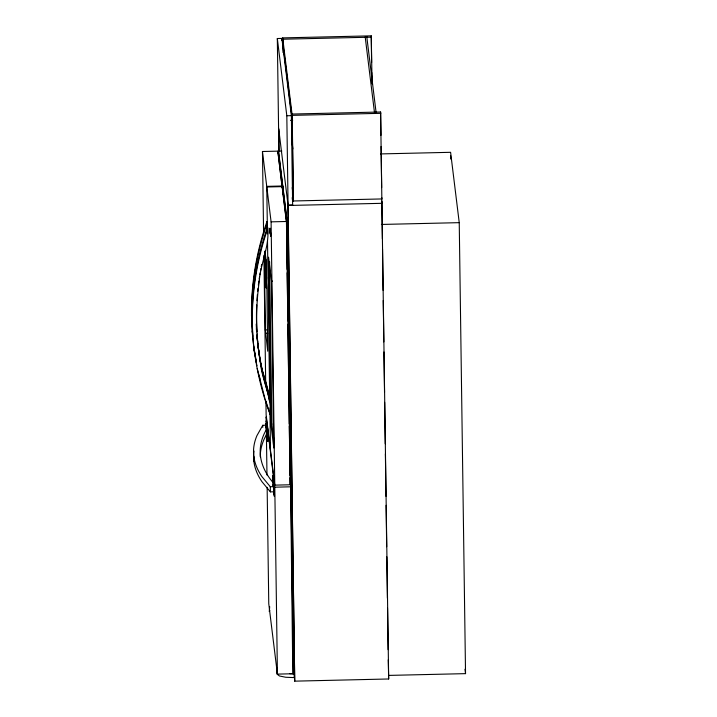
<?xml version="1.0" encoding="UTF-8"?>
<svg xmlns="http://www.w3.org/2000/svg" width="717" height="717" viewBox="0 0 717 717"><rect width="100%" height="100%" fill="white"/><g stroke="black" fill="none" stroke-linecap="round" stroke-linejoin="round"><path stroke-width="1.08" d="M264.734 261.033L264.681 259.572M264.905 264.725L264.842 263.256L264.896 264.663M264.752 258.344L264.69 256.767M265.129 260.612L265.2 262.467L265.066 259.231M265.586 275.534L265.514 274.136L265.586 275.149M265.711 264.555L265.774 267.181C265.693 264.358 265.586 262.099 265.801 263.784M265.935 278.519L265.89 277.058L265.953 278.671M265.792 263.668L265.81 263.193M266.177 264.179L266.159 263.238L266.124 263.731M266.392 271.286L266.276 268.391L266.365 269.807M266.312 265.451L266.186 263.148M266.41 275.095L266.303 273.491L266.348 274.71M266.357 271.994C266.267 270.157 266.733 276.117 266.213 270.264M266.5 278.205L266.482 277.622L266.536 279.146L264.654 263.426M264.833 259.455L264.698 255.369M264.654 257.968L264.582 256.901L265.003 259.204M264.69 257.869L264.555 256.561L264.636 257.842M264.681 256.632L264.609 256.121L264.645 257.555M264.743 256.247L264.627 254.669L264.725 256.363M264.69 263.022L264.725 262.099L264.779 263.856M264.824 259.249L264.77 258.909M264.707 264.403L264.824 263.775L264.905 264.806M265.586 275.355L265.38 273.052L265.433 274.279M266.24 268.149L266.195 267.298L266.348 271.851C266.231 270.255 266.527 273.921 266.41 272.048M266.348 275.149L266.437 277.64M266.509 277.846L266.339 275.265L266.491 278.071L266.482 277.533M266.357 274.539L266.339 273.894L266.392 275.032L266.374 273.849L266.33 275.238M266.294 271.322L266.24 271.026M266.365 269.332L266.267 268.409M266.455 274.835L266.383 273.993L266.437 277.694M266.428 272.532L266.437 272.236M270.228 230.032L270.228 231.941L270.246 230.193M264.77 263.264L264.707 261.669L264.842 263.22M264.743 257.582L264.645 256.363L264.591 257.412M265.191 260.71C265.138 264.573 265.209 255.682 265.236 258.81M265.765 263.417L265.792 263.39M266.249 269.673L266.383 271.205M266.374 269.628L266.285 268.373M266.365 275.292L266.428 277.094M264.806 262.422L264.842 263.166M266.285 269.753L266.374 270.99L266.213 270.443M265.138 258.595L265.218 258.478M264.743 262.359L264.806 262.942L264.707 261.768L264.887 264.698L264.582 254.203M266.321 276.359L266.392 276.923M266.33 275.615L266.437 276.493L266.365 275.911M264.824 263.686L264.869 264.421L264.833 263.847M266.383 274.754L266.374 274.019M264.645 255.485L264.663 254.965L264.743 256.041L264.564 254.374M265.55 274.952L265.532 274.27M265.864 277.21L265.917 278.348L265.864 277.067M266.294 273.957L266.401 274.306M266.348 270.632L266.258 269.852L266.312 270.587M266.285 269L266.267 268.499L266.357 269.144M266.401 276.269L266.446 276.699M252.339 332.536C249.274 295.135 254.598 257.242 266.894 221.831L267.217 233.025M252.796 336.255C250.134 299.348 255.386 262.019 267.54 227.101C270.085 245.77 260.441 263.067 259.222 281.548A288.96 276.493 -7 0 0 260.343 362.327C262.046 380.216 271.626 396.68 270.336 414.802C259.939 387.996 254.463 359.575 252.151 330.985M254.607 353.445C249.032 311.554 253.818 268.508 267.737 228.651M265.505 274.091L265.577 274.987L265.532 274.414M266.401 276.153L266.339 275.462M264.681 262.879L264.797 262.53M270.175 229.601C269.843 238.411 270.058 220.961 270.184 232.245M265.03 254.929L265.003 253.549M270.076 231.206L270.103 230.614M270.291 232.568L270.345 233.249L270.282 230.515L270.434 234.342L270.157 229.449M266.303 264.94L266.267 264.125M265.227 269.771L265.272 274.701M264.654 252.447L264.582 251.999L264.645 252.626M265.89 277.909L265.837 276.61L265.917 278.187M264.743 260.621L264.824 261.275M265.541 275.48L265.389 273.186L265.433 274.109M265.873 277.596L265.819 276.466M265.12 258.559L265.111 259.321M264.842 264.197L264.797 263.955M266.204 263.722L266.258 264.071M266.276 264.286L266.294 264.743M259.195 278.967L259.536 276.905M259.886 274.835L260.226 272.774M260.567 270.703L260.907 268.642M261.248 266.581L261.696 264.519M267.082 223.381C256.677 253.37 251.291 285.088 251.658 316.842L251.461 315.292M269.691 606.627L269.296 611.502L269.744 610.49M266.572 429.089L264.259 433.597A466.848 134.93 -0.8 0 0 269.744 478.4L273.168 482.774L273.643 486.646L270.3 486.726L261.992 476.715A451.602 130.53 -0.8 0 1 253.8 456.299A451.602 130.53 -0.8 0 1 256.946 435.622L262.754 425.289L266.097 425.208L266.643 434.224L264.331 438.741A466.848 134.93 -0.8 0 0 260.271 456.792M282.803 46.784L282.677 37.893L371.254 35.85L372.069 83.871M282.677 37.893L292.195 115.365L293.387 200.984L292.034 114.048L380.61 112.004L388.668 678.981L294.723 681.15L288.082 205.483L278.572 127.734L277.327 38.521L281.889 38.413L291.38 115.652L292.644 205.376M371.415 37.167L282.839 39.211L283.027 52.556M292.195 115.365L380.772 113.322M277.327 38.521L286.818 115.76L291.38 115.652M290.457 120.313L292.688 120.259M263.587 232.944L262.458 151.502L277.846 151.144L286.325 221.311M277.846 151.144L282.148 187.289L282.821 187.28L278.537 152.416L278.519 151.126L281.817 151.054M277.909 152.82L278.581 152.802M380.548 153.922L450.599 152.309L459.238 222.655L465.539 673.639L388.793 675.405M262.458 151.502L266.742 186.366L282.131 186.008M282.229 187.917L282.892 187.899L287.176 222.763M292.626 204.874L288.064 204.981L286.818 115.76M288.082 205.483L382.027 203.314L381.758 201.101M286.495 221.49L282.211 186.626L266.814 186.985L271.098 221.849L286.495 221.49L290.17 484.782L274.772 485.131L270.488 450.276L269.942 411.226M287.123 269.413L286.459 222.387L287.132 222.369M381.408 224.448L459.238 222.655M271.492 281.127L273.822 447.991L270.874 424.052L268.543 257.188L271.492 281.127L272.496 281.1M265.622 272.971L266.885 287.875L267.719 351.222L265.371 329.954L267.602 329.91M265.496 333.306L267.728 333.253M266.374 425.091L266.312 420.807L266.679 422.94M266.061 423.774C268.436 436.044 268.059 453.547 266.061 423.774L266.124 428.183M270.874 424.052L271.877 424.034L274.288 443.617M266.312 420.807L267.593 428.542L267.773 441.403L266.491 433.66M273.159 482.711L273.043 475.577L273.419 478.786M272.765 478.311C275.14 490.58 274.763 508.093 272.765 478.311L272.818 482.595M273.043 475.577L274.324 483.321L274.503 496.173L273.5 491.172M290.026 477.674L290.116 484.396L290.833 484.764M292.805 673.765L290.591 484.602M266.285 425.799L266.159 416.846L274.799 487.193L290.197 486.816M254.024 451.047A451.602 130.53 -0.8 0 0 262.072 481.86L270.372 491.871L273.715 491.79M267.145 487.363L268.767 603.768L277.416 674.114L294.149 673.729L294.203 677.592L285.769 677.26L279.469 675.988L276.995 674.097L276.941 670.243M289.802 673.702L294.149 673.729M265.191 399.163L270.336 414.802M269.565 400.964C268.776 385.486 260.737 371.101 259.509 355.515A288.96 276.493 -7 0 1 257.717 343.156M269.502 396.68L262.288 370.375L259.697 357.057A288.96 276.493 -7 0 1 257.788 343.676M264.842 398.159L257.206 368.475M256.516 363.725L256.973 365.787M259.061 375.045L259.993 379.159M264.725 260.181L264.743 260.486M253.773 346.625L256.319 362.175M253.961 348.175L256.345 362.694M270.632 235.66L270.56 234.002M464.992 669.239L465.539 673.639M381.803 197.623L381.964 198.941L292.581 201.002L292.178 197.686M388.668 678.981L388.255 659.757M282.901 43.576L292.097 118.422M291.505 137.942L292.859 148.948M292.222 187.594L293.163 195.293M292.644 192.183L293.181 196.583M278.519 151.126L287.159 221.472L293.477 673.747M270.318 231.143L270.336 231.466M270.443 231.815L270.56 235.328M270.524 232.442C270.838 239.523 270.443 234.253 270.632 234.925M270.488 234.701L270.327 231.017M264.967 251.022L266.294 261.884L266.518 278.348M265.066 252.895L265.102 255.207L264.985 253.594M265.335 256.292L265.398 258.039M264.645 256.471L264.752 257.645M264.752 261.221L264.833 261.875M265.792 276.215L265.917 278.088M265.478 274.629L265.487 273.939M265.693 278.115L264.51 268.508L265.371 329.954M270.157 401.95L262.745 374.095L260.154 360.776A288.96 276.493 -7 0 1 257.027 333.943M270.417 449.649L266.132 414.793L265.944 401.403M266.823 433.651L267.773 441.403M273.831 491.163L274.235 493.959M252.115 320.562L252.303 322.112M294.723 681.15L287.92 204.166M266.034 276.377L266.132 281.673M264.779 262.7L264.654 263.247M270.076 230.838L269.995 228.212L270.219 231.43M270.623 233.464L270.569 232.864L270.569 234.118M264.69 258.228L264.663 258.111M270.013 229.198L270.067 230.184M270.632 233.912L270.578 233.213L270.569 233.867M265.299 256.955L265.353 258.344L265.236 255.458L265.245 256.507M270.399 233.419L270.426 233.993L270.434 233.348M265.165 259.545L265.129 259.42M265.236 259.052L265.263 259.59L265.236 258.936M265.084 258.855L265.003 257.672L265.2 261.597M265.182 259.644L265.209 261.311M450.643 155.661L450.688 159.022M380.61 112.004L380.933 135.361M381.094 146.474L381.668 187.621M381.865 201.997L382.385 238.931M382.519 249.005L383.102 290.412M383.245 300.486L383.819 341.901M383.962 351.975L384.527 392.262M384.662 402.336L385.244 443.751M385.387 453.825L385.979 496.352M386.105 505.306L386.678 546.721M386.822 556.795L387.395 598.202M387.538 608.276L388.121 649.683M371.254 35.85L371.621 62.54M371.764 72.542L371.917 83.665M287.167 272.774L287.84 320.92M287.884 324.281L288.557 372.428M288.601 375.78L289.274 423.926M289.31 426.167L290 475.434M281.889 38.413L281.924 40.645M282.874 186.608L282.892 187.899M282.946 191.26L282.973 193.491M282.803 185.99L282.821 187.28M282.883 191.753L282.91 193.993M278.725 129.32L279.038 151.708M278.563 128.011L278.895 151.511M278.626 156.163L278.626 159.129M271.098 221.849L274.772 485.131M274.799 487.193L277.416 674.114M273.993 483.33L274.172 496.182M272.854 484.737L272.872 486.027M269.61 261.642L271.877 424.034M267.54 227.101L267.629 233.527M270.067 407.901L270.139 413.252M266.742 186.366L267.468 233.841M267.504 241.029L269.726 400.561M266.894 221.831L266.93 223.973M269.314 395.13L269.395 400.489M270.3 486.726L270.372 491.871M266.034 259.697L266.276 277.183M267.262 428.551L267.441 441.412M264.645 251.81L264.94 266.339M266.437 427.072L266.482 430.379M263.901 255.252L265.729 385.782M266.392 433.633L266.975 475.048M262.754 425.289L262.78 427.35M253.809 456.299L253.881 461.443M266.321 273.975L266.437 274.593M256.901 331.872A288.96 276.493 -7 0 1 256.731 304.886M256.955 300.728A288.96 276.493 -7 0 1 257.403 294.508M257.681 291.389A288.96 276.493 -7 0 1 258.003 288.279M258.353 285.169A288.96 276.493 -7 0 1 258.882 281.028M257.555 341.606A288.96 276.493 -7 0 1 256.955 335.404M256.569 330.223A288.96 276.493 -7 0 1 256.238 324.003M257.6 342.126A288.96 276.493 -7 0 1 256.946 335.923M256.596 331.783A288.96 276.493 -7 0 1 256.381 328.673M366.808 36.925L365.195 36.961L374.48 112.497L376.093 112.461L366.808 36.925M270.022 228.606L270.058 229.171L270.031 228.696M266.132 282.193L265.281 275.22L266.222 288.1L266.132 282.193"/></g></svg>
